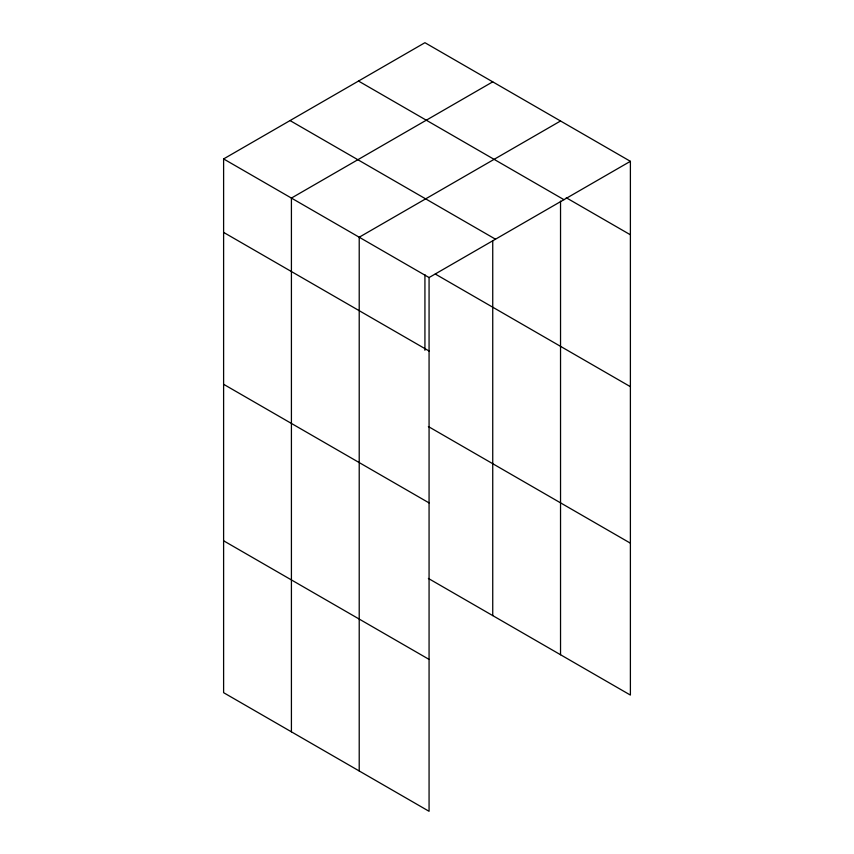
<?xml version="1.0" encoding="UTF-8"?>
<svg xmlns="http://www.w3.org/2000/svg" width="854" height="854" viewBox="0 0 854 854"><rect width="100%" height="100%" fill="white"/><g stroke="black" fill="none" stroke-linecap="round" stroke-linejoin="round"><path stroke-width="1.28" d="M223.609 158.929L429.071 277.55L429.071 811.3L223.609 692.679L223.609 158.929L424.929 42.7L630.391 161.321L630.391 695.071L428.377 578.446M492.737 81.845L291.417 198.075L291.417 731.825M560.534 120.99L359.214 237.22L359.214 770.97M429.071 277.55L630.391 161.321M566.255 197.754L630.391 234.786M358.499 81.055L563.95 199.676M290.05 120.574L495.501 239.195M435.273 274.027L630.391 386.681M223.609 232.395L429.071 351.015M428.377 426.552L630.391 543.176M223.609 384.289L429.071 502.91M223.609 540.785L429.071 659.405M560.534 201.117L560.534 654.74M492.737 240.582L492.737 615.595M424.929 274.689L424.929 350.289"/></g></svg>
